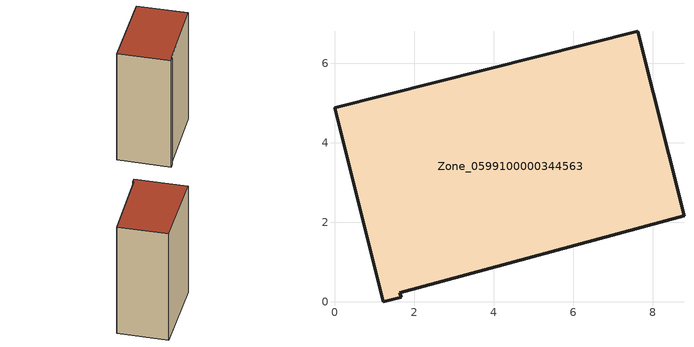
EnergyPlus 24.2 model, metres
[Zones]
Zone_0599100000344563
 floor ground (C_G): 8.78,2.17 1.64,0.23 1.68,0.11 1.23,0 0,4.88 7.62,6.81 z0
 wall outside (C_F): 8.78,2.17 7.62,6.81 0,4.88 1.23,0 1.68,0.11 1.64,0.23 8.78,2.17 z0:11.5
 roof outside (C_R): 1.64,0.23 8.78,2.17 7.62,6.81 0,4.88 1.23,0 1.68,0.11 z11.5
[BUILDING]
Pand.0599100000344563: North Axis=0; Terrain=City; Loads Convergence Tolerance Value=0.04; Temperature Convergence Tolerance Value=0.4; Solar Distribution=FullExterior; Maximum Number of Warmup Days=25; Minimum Number of Warmup Days=1
[Site:Location]
Rotterdam.The.Hague.AP_ZH_NLD Design_Conditions: Latitude=51.96; Longitude=4.45; Time Zone=1; Elevation=-4.5
[SITE:GROUNDTEMPERATURE:BUILDINGSURFACE]
18, 18, 18, 18, 18, 18, 18, 18, 18, 18, 18, 18
[MATERIAL] Thermal Absorptance=0.9; Solar Absorptance=0.7; Visible Absorptance=0.7
Name | Roughness | Thickness | Conductivity | Density | Specific Heat
G.TI.1992-2005 | MediumSmooth | 0.15 | 0.06 | 540 | 1210
F.TI.1992-2005 | Rough | 0.3 | 0.12 | 1920 | 840
R.TI.1992-2005 | MediumRough | 0.2 | 0.08 | 1500 | 1000
[CONSTRUCTION]
C_G: G.TI.1992-2005
C_F: F.TI.1992-2005
C_R: R.TI.1992-2005
[ZONE]
Zone_0599100000344563: Type=1; Multiplier=1; Ceiling Height=Autocalculate; Volume=Autocalculate; Floor Area=autocalculate; Part of Total Floor Area=Yes
[ZONEINFILTRATION:DESIGNFLOWRATE]
Infil_Zone_0599100000344563: Zone or ZoneList or Space or SpaceList=Zone_0599100000344563; Schedule=AlwaysOn; Design Flow Rate Calculation Method=Flow/Area; Flow Rate per Floor Area=0.0015; Constant Term Coefficient=1; Temperature Term Coefficient=0; Velocity Term Coefficient=0; Velocity Squared Term Coefficient=0
[HVACTEMPLATE:ZONE:IDEALLOADSAIRSYSTEM]
Zone_0599100000344563: Maximum Heating Supply Air Temperature=50; Minimum Cooling Supply Air Temperature=13; Maximum Heating Supply Air Humidity Ratio=0.0156; Minimum Cooling Supply Air Humidity Ratio=0.0077; Heating Limit=NoLimit; Cooling Limit=NoLimit; Dehumidification Control Type=ConstantSensibleHeatRatio; Cooling Sensible Heat Ratio=0.7; Dehumidification Setpoint=60; Humidification Control Type=None; Humidification Setpoint=30; Outdoor Air Method=None; Outdoor Air Flow Rate per Person=0.00944; Outdoor Air Flow Rate per Zone Floor Area=0; Outdoor Air Flow Rate per Zone=0; Demand Controlled Ventilation Type=None; Outdoor Air Economizer Type=NoEconomizer; Heat Recovery Type=None; Sensible Heat Recovery Effectiveness=0.7; Latent Heat Recovery Effectiveness=0.65
[ZONECONTROL:THERMOSTAT]
ThermostatControl_Zone_0599100000344563: Zone or ZoneList=Zone_0599100000344563; Control Type Schedule=DualSetpointControlType; Control 1=Thermostat_Zone_0599100000344563; Temperature Difference Between Cutout And Setpoint=0
[THERMOSTATSETPOINT:DUALSETPOINT]
Thermostat_Zone_0599100000344563: Heating Setpoint Temperature Schedule=HeatingSetpoint_Zone_0599100000344563; Cooling Setpoint Temperature Schedule=CoolingSetpoint_Zone_0599100000344563
[SCHEDULE:COMPACT]
HeatingSetpoint_Zone_0599100000344563: Through: 12/31, For: AllDays, Until: 24:00, 21
CoolingSetpoint_Zone_0599100000344563: Through: 12/31, For: AllDays, Until: 24:00, 24
DualSetpointControlType: Through: 12/31, For: AllDays, Until: 24:00, 4
AlwaysOn: Through: 12/31, For: AllDays, Until: 24:00, 1
